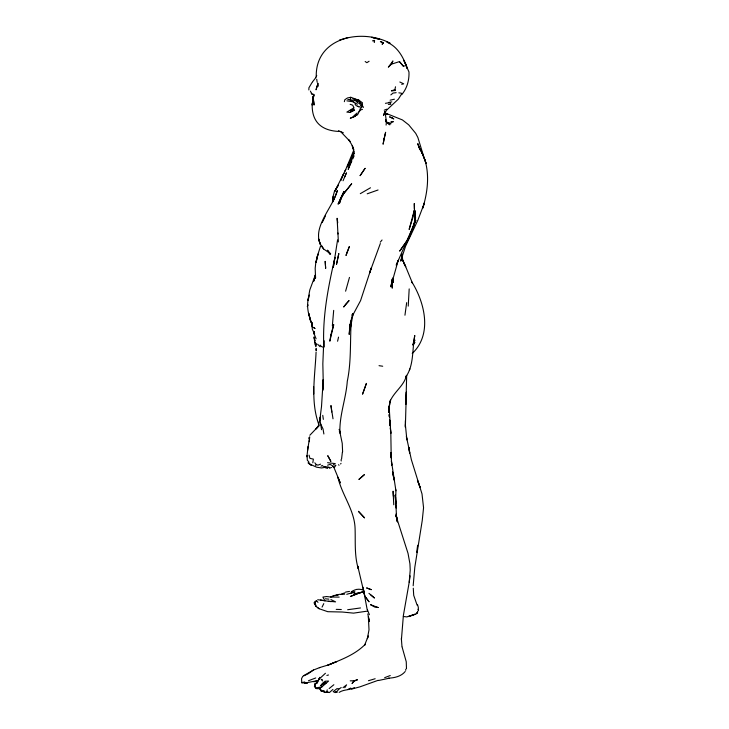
<?xml version="1.0" encoding="UTF-8"?>
<svg xmlns="http://www.w3.org/2000/svg" width="729" height="729" viewBox="0 0 729 729"><rect width="100%" height="100%" fill="white"/><g stroke="black" fill="none" stroke-linecap="round" stroke-linejoin="round"><path stroke-width="1.09" d="M321.945 683.848L325.116 681.196L328.597 681.05L321.936 686.864L315.593 687.966L314.399 686.481L314.946 684.303L317.689 682.49L314.937 684.048L315.593 687.966L316.687 688.686L320.131 688.595L319.566 688.458L321.052 690.946L323.731 691.365L324.514 692.395L328.159 692.186M405.379 420.578L405.36 427.194L406.345 392.129M315.42 344.899L316.003 346.74M309.825 435.259L319.083 425.618L315.958 428.971L318.3 425.927L320.368 417.152L319.685 421.08L321.516 406.481L323.211 379.618L322.774 390.361L323.184 384.757M342.612 451.916L342.238 443.369L339.313 429.399M401.424 639.552L403.383 615.422L409.197 582.325L410.217 570.124L409.935 563.827L408.03 553.375L396.594 517.645L397.478 521.663L396.148 513.918M332.706 202.042L333.053 196.866L332.488 201.869L332.77 197.586L334.456 191.363L338.438 184.984L334.693 191.599L345.746 169.565L345.099 170.987L353.857 149.983M406.345 392.093L405.916 404.212L406.664 375.444M318.983 425.007C310.235 401.351 315.019 376.383 316.085 352.071M313.844 333.773L313.935 332.005M350.758 320.906L349.173 334.42L349.92 324.487L349.592 327.813M408.231 306.125L409.188 288.903M418.2 609.326L418.273 610.401L418.318 607.312L417.48 604.551M391.847 281.977L391.974 280.018M417.599 545.292L417.097 552.5L417.553 545.793M417.735 144.971L417.845 143.549L420.733 150.712L418.738 146.884C430.73 164.945 428.898 188.41 422.72 208.193L424.406 202.972L417.936 220.03L405.588 246.174L400.695 261.11L402.399 254.995L401.943 258.576L402.299 254.047L402.499 260.554L402.043 256.927M341.573 458.997L342.402 451.998M332.351 325.899L333.682 310.381M413.17 585.77L414.81 567.271L422.246 520.47L423.558 507.703L422 493.879L411.356 459.662L406.335 436.379M372.446 40.87L374.569 40.459L374.396 42.364L374.132 41.963M405.688 670.37L405.789 669.195M309.26 441.692L309.688 436.881L308.549 438.311M389.723 403.073L388.858 412.523L389.149 406.736L390.826 433.4L391.218 457.839L390.908 452.481L391.737 465.184L391.437 461.074L395.92 490.781L395.565 503.621L395.583 497.306L396.476 516.287L396.193 514.455M406.481 668.648L406.244 661.732L402.126 647.115M313.78 96.082L313.944 94.396L311.848 94.059L310.399 91.107M332.488 201.869L332.779 199.053L332.561 200.931M386.088 125.087L386.434 122.135L385.158 112.302M307.547 450.704L309.315 439.332M404.95 315.22L406.673 302.626M337.573 239.914L333.317 267.324L334.976 257.337C328.241 286.871 322.245 316.796 323.858 347.214L323.804 340.534L322.838 363.771L323.22 381.057M409.197 582.325L410.108 575.874M312.559 96.456L312.55 103.591M312.814 462.769L313.388 459.115L309.907 458.341L309.06 455.142M350.348 327.603L351.159 322.482C350.038 342.12 351.342 361.903 347.277 381.34C346.056 398.471 339.359 415.156 339.905 432.315L339.267 429.408M349.473 328.925L350.649 321.826M389.559 404.066L388.885 408.049L390.562 400.112L389.486 402.855C393.131 392.266 403.83 386.452 406.545 375.408L405.634 377.212C414.263 365.174 411.976 349.328 414.774 335.504L413.37 345.109L413.808 340.972L413.452 342.767M339.969 131.484C321.598 131.001 311.438 121.989 312.222 103.646M311.994 104.976L312.386 102.753M308.066 446.412L306.909 456.791L307.091 455.661L307.31 460.181L308.704 461.758L309.214 463.844L316.577 467.18L321.516 467.963L325.617 467.262M350.303 328.888L352.818 315.083L360.563 300.649L371.307 267.917L369.594 272.883L380.319 243.532M353.756 107.919L346.876 112.102L350.011 112.421L354.595 110.07L353.264 110.617L353.857 107.518L352.708 105.195L350.13 104.302M315.183 275.516L314.317 279.562L315.21 276.564M394.899 89.576L391.427 90.897L395.546 90.487L394.899 89.576L395.51 86.778M391.637 282.934L390.78 286.779L398.216 260.326L396.23 265.192L415.867 220.258L410.992 232.187M324.514 692.395L324.095 691.037L323.731 691.365L324.387 692.45L326.729 692.04L327.221 689.853M337.591 341.236L338.538 337.117M361.657 108.056L362.477 102.789L359.042 100.338L350.795 97.285L350.157 99.937L357.319 104.274M344.352 101.677L344.826 99.727L347.432 97.987L350.795 97.285M314.044 95.025L313.324 97.905L314.071 105.067L313.661 101.449M333.089 201.259L333.59 199.464M345.601 291.19L349.473 277.403M317.27 85.448L316.04 89.804L318.108 83.334M309.515 295.081C305.752 304.275 308.103 314.828 311.957 323.485L310.618 321.252L308.777 313.415L310.7 321.571L312.021 323.804L311.857 323.102L312.313 329.298L314.609 333.818L314.108 331.75L314.317 334.347L316.085 338.757M308.704 297.724L307.948 300.366L309.798 289.96L315.338 275.006M315.183 276.501L313.616 281.358L315.302 276.382M307.684 305.433L307.328 306.517L308.012 304.822M320.532 246.183L317.151 256.763L316.104 262.431L318.035 254.066L315.867 261.911L315.183 268.29L315.539 278.086L315.475 274.924M353.975 151.45L349.528 162.986L353.866 153.555M350.467 322.911L352.763 313.497L351.907 315.083M384.784 111.92L383.509 115.546L385.085 111.573M352.608 315.967L353.292 314.126M333.882 199.801L337.363 190.506C332.679 208.795 308.094 230.665 323.585 248.963L330.656 253.838L327.394 250.22M413.006 344.853L414.865 340.033L413.133 343.477M409.397 370.195L409.889 368.92M413.853 225.708L410.053 234.856L413.279 226.837L412.131 229.908L415.612 217.679C414.081 226.418 410.919 234.82 406.39 242.438L412.249 229.608M344.699 176.928L346.466 172.819L343.049 180.765M358.121 113.788L361.147 106.68L359.789 103.627L360.345 102.37L359.042 100.338L352.991 98.634L360.345 102.37L363.498 107.4M352.772 158.913L354.139 155.815M417.69 611.494L416.742 613.636L415.439 614.064M315.921 77.228L316.732 75.397M405.388 244.652L408.969 236.779M391.4 64.188L392.931 60.954L388.357 67.168L391.4 64.188L399.446 61.61L403.337 66.166L404.595 65.938M353.738 153.418L347.368 166.895L353.784 153.646M322.209 222.6L325.471 215.802M353.264 110.617L353.72 109.696L350.048 110.571M351.888 160.836L348.17 169.374L354.148 152.899L352.317 145.727L353.702 149.463L351.578 144.378L348.453 139.403L350.075 141.472L340.68 131.657M322.063 607.102L323.794 603.612M313.825 681.815L318.163 680.54L319.849 677.296L318.837 679.364L325.426 673.277M401.961 93.358L398.453 99.053L386.507 110.252L385.55 111.965L384.639 112.056M410.564 233.198L412.423 229.763L410.691 232.423M315.621 465.567L316.204 464.501L314.819 462.815M417.799 611.777L416.742 613.636L416.587 613.116M340.634 463.981L341.017 463.334M413.252 344.981L414.865 342.293L412.86 344.744M344.79 687.711L346.585 684.832L342.994 687.684M353.565 681.214L352.061 683.574L354.467 680.604L353.565 681.214L357.502 679.774L355.479 680.321M401.752 94.652C407.055 88.309 409.334 80.135 408.969 71.952L403.784 60.261L405.534 63.924C402.107 55.003 396.275 46.1 387.145 42.3M323.585 248.963L322.018 246.047M315.429 601.088L314.19 602.883L315.757 606.136L319.138 608.724L327.777 611.695L342.348 612.023L353.529 613.135L367.443 611.112M312.167 82.304L308.914 87.79L308.85 89.949M341.227 460.992L341.063 459.68M335.358 466.104L334.629 467.089L332.579 466.678L332.834 465.959L330.1 464.4L327.594 465.193M341.208 687.547L338.821 689.115L337.19 691.292L335.331 691.712M312.504 81.867L315.921 77.493M405.196 671.5C401.187 676.457 394.507 677.906 388.439 678.18M380.256 242.192L382.051 239.996M382.98 43.211L382.096 44.287L383.536 42.692L380.347 41.498L382.98 43.211L383.536 42.692M359.051 111.765L360.819 109.769L362.45 109.487M332.916 689.434L329.417 692.55L326.729 692.04M314.937 684.048L318.664 680.768M333.855 684.731L329.144 688.55M316.304 601.015L314.19 602.883L315.775 605.143M353.793 115.902L357.192 112.931M412.231 353.483C432.388 334.529 424.898 303.045 411.967 282.123L412.423 283.062L403.975 262.522L402.135 259.469M390.826 94.907L393.031 93.075L396.166 92.665M352.18 591.602C355.187 588.713 360.044 588.713 363.716 590.217M350.011 112.421L353.72 109.696L350.777 111.4M321.052 466.241L322.154 465.448L323.485 466.487M319.721 667.591L313.479 670.015L308.258 673.705L302.745 676.348L301.56 678.681L301.751 682.727L307.529 683.246M314.946 684.303L316.632 683.128M357.456 114.344L353.647 116.986L350.294 118.235L357.784 114.608M321.936 686.864L319.566 688.458L321.425 690.263L321.052 690.946L324.095 691.037M325.69 682.198L320.414 685.579L325.954 683.31M369.102 61.245L366.842 62.703L365.174 61.509M370.487 187.772L360.299 193.668M355.962 115.364L353.383 116.932L355.105 116.13M313.479 670.015L303.811 675.592M339.167 692.368C343.787 689.26 349.738 690.308 354.349 687.62M302.426 682.371L301.751 682.727L304.722 681.943M340.725 594.299L344.908 592.823M348.143 689.306L350.749 688.058M387.117 42.136L390.024 43.139C361.447 28.121 315.766 37.316 316.231 76.244M384.229 110.197L386.68 109.195M367.216 193.805L378.059 189.977M329.399 468.264L331.449 467.471M384.657 677.669L390.252 675.528M320.55 464.163L317.935 465.157L316.204 464.501M308.449 680.74L315.73 677.961M408.814 616.57L415.047 614.274L406.873 616.907L403.347 616.488M415.047 614.274L408.386 616.524M378.223 680.285L359.871 686.873L351.642 689.087M319.338 667.673L329.554 664.575L336.652 661.577L327.731 665.176C341.063 659.818 355.069 654.733 365.347 644.208L364.582 645.265L368.263 635.961L367.37 638.668L369.011 629.783L368.345 616.679L369.393 621.609L367.808 613.918M368.455 680.713L375.153 678.735M339.422 40.059L347.888 37.598M346.74 594.308L354.987 591.966L351.05 593.005M326.865 675.446L328.497 674.981M333.754 596.158L330.647 597.015L326.565 596.532L322.901 597.078L324.915 600.851L335.577 601.872L330.893 599.575M351.314 591.574L352.763 591.183M401.715 84.336L403.702 83.835L399.838 82.003M389.177 678.225L378.688 680.467M373.512 40.696L374.569 40.459M390.115 100.183L394.416 99.208M364.536 591.647L353.847 594.035L363.653 592.012L360.664 592.477L350.449 596.45L360.664 592.477L363.944 592.066M335.987 595.001L339.787 594.281M388.439 102.488L391.81 101.896M345.573 592.076L349.501 591.41M385.422 103.308L389.933 102.643L390.853 104.302L388.338 104.411M347.66 609.736L360.5 607.95M318.163 680.54L304.476 683.137M340.607 594.49L344.671 594.153M337.208 692.313L335.103 692.55L333.18 691.648L337.044 688.577L338.821 689.115M338.165 595.137L333.827 595.52L330.647 597.015L339.167 597.115M324.915 600.851L320.405 600.076M350.23 680.859L355.16 680.713M327.567 467.407L329.344 467.398L324.378 466.442L325.517 467.79L327.64 468.382M336.233 609.371L341.309 609.517M359.789 103.627L357.347 102.579L356.463 100.092L359.042 100.338M328.296 601.343L331.276 601.635M325.353 598.801L328.888 599.156M335.267 463.617L327.576 462.687M317.698 599.748L322.245 600.231M322.209 679.537L321.124 679.401L322.655 680.932M398.854 92.838L401.178 93.157M346.904 100.848L353.647 101.85M379.034 365.676L382.707 366.231M347.815 99.472L354.139 100.365L357.219 101.377L357.347 102.579M387.008 122.518L391.008 123.748L386.015 121.889M385.249 113.031L402.417 119.93L408.741 124.869L415.721 133.361L417.872 137.489L423.412 155.605L418.71 146.748M333.381 464.537L335.905 465.476M323.22 347.259L321.252 346.439L320.131 345.081M338.447 130.728L343.35 132.787M357.766 106.215L359.397 106.963L356.153 105.641L354.914 103.864M317.279 607.385L319.138 608.724M386.999 122.39L389.887 124.814L385.687 121.269M368.947 593.351L374.46 598.035L370.806 594.937M338.511 464.719L339.067 465.248M317.634 344.216L320.058 346.722M311.301 93.257L312.604 94.661M403.337 66.166L399.446 61.61M316.45 600.505L317.981 602.373M327.385 250.348L330.155 254.339L327.922 251.022M402.025 259.542L403.137 261.346L402.162 257.091M356.463 100.092L357.219 101.377M403.629 262.695L405.725 266.75L403.647 262.777M417.116 605.17L413.707 595.338L413.279 588.194M320.004 420.761L320.714 424.141L323.029 428.962L323.886 433.992M339.349 431.377L340.233 433.281L339.732 431.887M315.712 345.838L314.919 344.088L314.071 336.926L314.946 341.081L314.299 338.183M367.416 609.79L369.403 614.711M406.964 67.296L405.634 63.842L406.837 68.48M333.435 466.241L340.27 482.871L337.919 477.267C341.855 494.845 354.34 509.744 355.069 528.106C355.552 541.665 354.276 555.653 358.331 568.82L357.748 566.059L364.81 596.112L368.983 601.726L364.81 596.112L363.744 590.627M317.571 83.224L318.391 86.131M385.75 119.674L386.434 122.135M392.503 472.027L394.252 480.174L392.512 472.128M396.148 515.804L396.795 518.838L396.239 515.685M396.212 516.105L397.387 521.663M397.004 519.823L397.414 521.791M392.512 278.259L393.323 282.469L392.585 278.168M367.188 609.672L363.024 587.273M396.193 515.549L396.795 518.838M395.665 489.259L395.92 490.781M406.481 437.254L406.891 439.897L405.37 424.752M333.016 418.811L330.957 405.524L331.741 411.994M316.705 79.179L317.17 82.268M320.714 424.141L321.535 429.691M322.765 415.348L323.339 419.375M337.727 222.746L337.108 218.281L337.964 234.009M389.678 420.141L390.179 425.772M390.38 428.032L390.826 433.4L390.343 427.85M389.66 420.068L390.143 425.627M395.838 503.666L395.154 495.009L396.111 508.049M401.351 638.394L401.989 646.687M312.048 322.71L312.34 327.048L312.094 323.193M314.172 332.142L314.317 334.347M393.35 496.294L393.086 491.182L393.769 504.787M337.928 232.961L338.356 241.955M414.509 210.672L414.291 203.5L414.364 209.123M385.249 111.674L385.322 114.562M392.093 280.027L392.248 288.146L392.111 279.18M313.598 386.507L313.734 393.942M414.446 214.754L414.491 218.126M415.02 210.827L414.901 221.069L415.02 210.827M316.104 348.708L316.204 350.585L316.104 348.708M330.957 334.483L329.827 341.199L333.727 324.651L330.957 334.483M384.065 138.701L383.089 144.214L385.614 132.268L384.065 138.701M414.309 210.271L412.696 218.117L409.142 229.425L414.309 210.271M338.803 253.674L336.516 264.299L338.803 253.674M341.573 197.076L339.559 203.09L341.573 197.076M366.395 383.427L362.605 394.024L366.395 383.427M347.277 251.942L345.993 255.478L349.364 246.52L347.277 251.942M342.457 176.318L340.662 180.555L343.924 173.283L342.457 176.318M340.352 199.035L338.092 204.184L343.924 191.536L340.352 199.035M343.942 193.24L341.327 197.805L343.678 193.796L351.706 183.699L343.942 193.24M365.056 168.363L360.135 175.634L365.056 168.363M407.52 239.996L399.784 250.986L407.52 239.996M345.619 304.358L343.66 307.009L349.1 300.594L345.619 304.358M364.263 474.761L359.014 479.336L364.263 474.761M392.293 121.661L390.78 122.144L393.368 121.707L392.293 121.661M385.714 113.779L385.003 113.788L387.828 114.38L385.714 113.779M378.096 607.512L374.606 607.011L370.542 604.687L378.096 607.512M371.189 589.643L366.751 587.984L371.189 589.643M373.849 37.817L371.735 37.307L379.663 39.33L373.849 37.817M392.284 117.916L389.541 116.859L393.797 118.936L392.284 117.916M314.901 328.46L313.397 327.385L314.901 328.46M311.064 465.075L308.075 462.797L311.055 465.084M364.482 517.8L358.458 511.366L364.482 517.8M330.829 461.293L327.84 455.816L330.829 461.293M316.468 344.844L315.201 342.348L316.468 344.844M424.734 159.533L422.109 152.972L426.173 163.56L424.734 159.533M419.02 484.366L417.444 480.302L420.132 487.446L419.02 484.366M320.277 244.352L318.71 239.303L320.277 244.352M315.757 606.136L315.11 602.418L315.757 606.136M408.969 447.925L408.869 447.415L409.634 453.101L408.969 447.925M389.368 416.769L389.168 414.509L389.368 416.733M325.653 268.272L325.18 261.41L325.653 268.272"/></g></svg>
